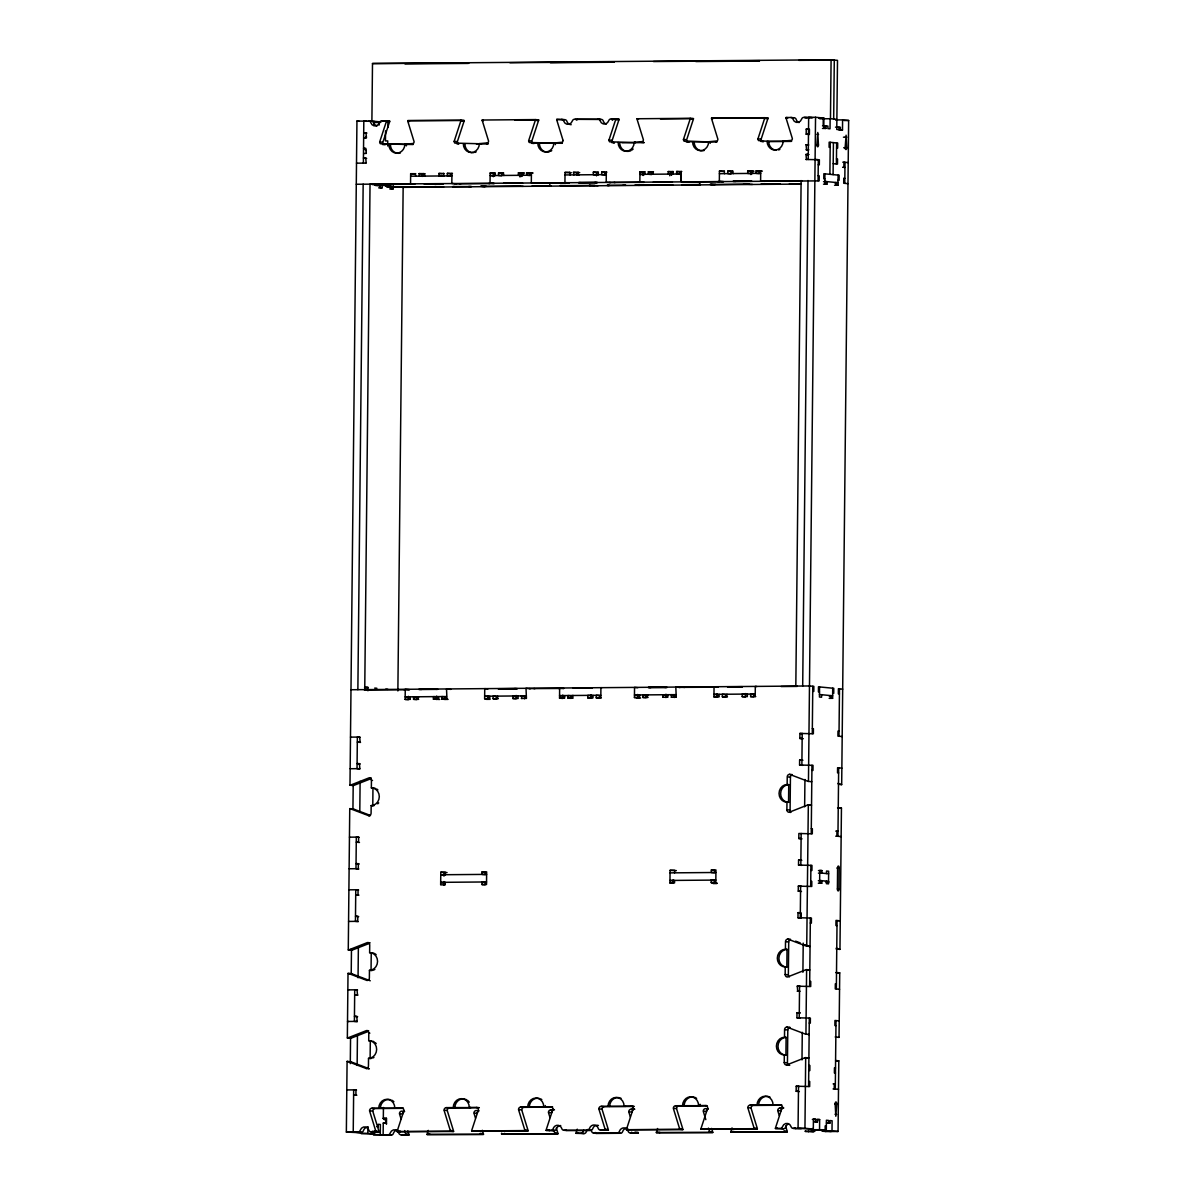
<?xml version="1.0" encoding="UTF-8"?>
<svg xmlns="http://www.w3.org/2000/svg" width="1195" height="1195" viewBox="0 0 1195 1195"><rect width="100%" height="100%" fill="white"/><g stroke="black" fill="none" stroke-linecap="round" stroke-linejoin="round"><path stroke-width="1.5" d="M356.528 1090.139L353.675 1089.87L353.227 1131.994L361.607 1132.8L346.356 1132.053L347.088 1061.414L350.957 1061.817L369.33 1068.793M368.179 1031.479L351.196 1038.141A2.524 2.285 -84.5 0 1 350.538 1038.261L347.342 1037.947L348.014 973.402L351.225 973.716A2.524 2.285 -84.5 0 1 351.868 973.82L370.256 980.781M369.106 943.482L352.122 950.144A2.524 2.285 -84.5 0 1 351.464 950.249L348.268 949.95L349.747 808.656L353.6 809.075L370.45 815.453M370.838 778.737L353.854 785.399A2.524 2.285 -84.5 0 1 353.197 785.503L349.986 785.205L356.947 121.053L371.331 121.218M350.284 1063.655L350.553 1037.887M351.21 974.194L351.479 948.666M352.943 808.731L353.197 785.025M357.873 689.679L363.161 184.194M363.385 163.132L363.818 121.009L367.029 121.307M357.215 1021.456L356.737 1016.347L354.437 1016.362L357.649 1016.676M357.499 994.912L357.021 989.804L347.85 989.878L348.641 989.953M359.859 768.699L359.381 763.59L357.096 763.62L360.292 763.919M360.143 742.17L359.665 737.061L350.493 737.136M366.208 163.162L365.73 158.054L363.429 158.069L366.641 158.382M366.312 153.468L365.834 148.359L363.534 148.389L365.132 148.538A1.897 0.807 89.5 0 0 366.208 150.406M366.477 137.888L365.984 132.779L363.698 132.794L366.895 133.108M357.141 1065.432L357.439 1035.99M358.052 977.779L358.38 946.784M359.785 812.316L360.113 781.321M371.899 120.665L372.496 63.529L831.093 59.75L837.501 60.362L836.769 129.448L838.905 129.657L838.935 127.133L835.499 127.163M367.94 690.785L367.97 687.409L365.834 687.2L365.819 689.739L364.744 689.635L370.032 184.135L377.874 184.896M373.856 124.892L373.886 121.248L368.732 121.293M374.618 1130.694L374.573 1134.055L367.836 1133.398L367.896 1126.661M347.342 1037.947A2.524 2.285 -84.5 0 0 347.999 1037.828L366.521 1030.568A2.524 2.285 -84.5 0 1 368.792 1033.077L368.717 1040.651A8.858 8.021 -84.5 0 1 376.649 1049.434A8.858 8.021 -84.5 0 1 368.523 1058.352L368.448 1065.925A2.524 2.285 -84.5 0 1 366.133 1068.479L347.745 1061.504A2.524 2.285 -84.5 0 0 347.088 1061.414M348.268 949.95A2.524 2.285 -84.5 0 0 348.925 949.831L367.448 942.556A2.524 2.285 -84.5 0 1 369.718 945.066L369.628 952.654A8.858 8.021 -84.5 0 1 377.56 961.437A8.858 8.021 -84.5 0 1 369.449 970.34L369.374 977.928A2.524 2.285 -84.5 0 1 367.044 980.483L348.671 973.507A2.524 2.285 -84.5 0 0 348.014 973.402M349.986 785.205A2.524 2.285 -84.5 0 0 350.643 785.085L369.165 777.811A2.524 2.285 -84.5 0 1 371.436 780.32L371.361 787.908A8.858 8.021 -84.5 0 1 379.293 796.692A8.858 8.021 -84.5 0 1 371.167 805.594L371.092 813.183A2.524 2.285 -84.5 0 1 368.777 815.722L350.389 808.761A2.524 2.285 -84.5 0 0 349.747 808.656M379.054 125.131L379.084 121.756L373.886 121.248M368.523 1058.352L370.121 1058.501L370.316 1040.815L368.717 1040.651M369.449 970.34L371.048 970.504L371.242 952.803L369.628 952.654M371.167 805.594L372.78 805.759L372.959 788.058L371.361 787.908M380.01 184.254L379.965 187.63L382.101 187.824L382.131 185.3L375.26 185.359L380.593 185.882M397.711 1130.052A5.064 4.586 -84.5 0 0 393.364 1133.457A2.524 2.285 -84.5 0 1 391.183 1135.16L373.408 1134.667L373.452 1131.292M385.552 130.808L385.447 140.92L387.733 140.905L387.688 145.954M387.882 127.432L387.927 122.368M386.343 1135.19L380.294 1134.608L380.398 1124.495L378.262 1124.286L378.232 1126.825L376.798 1126.676M382.131 185.3L391.034 186.166L391.004 188.69L393.14 188.9L393.185 185.524M386.09 1123.121L383.266 1123.091L383.132 1134.877L387.972 1134.847A2.524 2.285 -84.5 0 0 390.153 1133.144A5.064 4.586 -84.5 0 1 398.801 1133.069A2.524 2.285 -84.5 0 0 400.952 1134.742L403.611 1134.996M383.431 1107.496L383.326 1118.654L384.536 1119.805L384.909 1118.505L383.192 1118.52M385.552 1123.076L386.149 1118.072M386.463 1124.211L386.523 1118.714M397.875 690.964L403.148 187.331L386.568 186.42M408.391 696.341L408.346 699.717L405.15 699.404L405.254 689.291L409.526 689.709L364.37 689.963M415.77 173.708L410.647 173.693L410.557 183.806L414.829 184.209L372.153 184.448M410.273 699.419L410.288 696.894M415.233 173.648L415.74 176.233M413.56 699.329L413.575 696.804L416.786 697.118L416.756 699.643L413.56 699.329L418.668 699.344M424.18 173.633L419.057 173.619L419.564 176.203M422.238 176.457L422.268 173.932L419.057 173.619M418.145 699.299L418.16 696.775L418.967 696.849M423.642 173.589L423.627 176.113L425.226 176.262M439.685 699.463L433.427 699.165L433.456 696.64L437.758 696.894L436.653 696.954M444.047 173.469L438.938 173.454L438.909 175.979L443.106 176.262M436.638 699.478L436.668 696.117M438.55 699.18L438.58 696.655M443.524 173.424L444.032 175.994M445.033 699.419L441.836 699.105L441.866 696.58L445.063 696.879L445.033 699.419L448.095 699.389M447.333 173.394L447.318 175.919L450.515 176.218L450.545 173.693L447.333 173.394L452.457 173.394M445.347 874.725L445.377 872.186L440.791 872.23L440.656 884.868L445.242 884.823L445.272 882.298M443.853 885.181L443.898 881.566M443.957 876.144L443.987 872.544L440.791 872.23M446.96 699.12L446.527 688.962L450.799 689.366M451.919 173.35L451.829 183.462L456.102 183.881M481.929 884.524L481.958 882L485.155 882.313L485.125 884.838L481.929 884.524L486.514 884.494L486.649 871.857L482.063 871.887L482.033 874.411L485.245 874.725L485.26 872.201L482.063 871.887M487.874 695.684L487.844 699.06L484.632 698.746L484.737 688.634L487.948 688.947M490.04 183.149L490.144 173.036L495.268 173.051M493.311 176.711L493.341 173.35L490.144 173.036M489.756 698.761L489.786 696.237M494.73 172.991L495.238 175.575M493.042 698.687L493.072 696.147L496.269 696.461L496.254 698.985L493.042 698.687L498.166 698.702M498.554 172.961L498.524 175.501L501.721 175.799L501.751 173.275L498.554 172.961L503.678 172.976M497.628 698.642L497.658 696.117M503.14 172.931L503.917 175.531M516.15 695.46L516.12 698.821L512.924 698.522L512.939 695.983L517.241 696.237L512.745 696.327M523.544 172.812L518.421 172.797L518.391 175.336L522.708 175.575L521.603 175.635M519.989 176.994L520.004 175.486M521.588 176.487L521.632 173.111L518.421 172.797M518.033 698.537L518.062 695.998M523.007 172.767L523.515 175.336M521.856 698.492L521.349 695.923L524.56 696.237L524.53 698.761M526.831 172.737L526.801 175.262L530.012 175.575L530.027 173.036L526.831 172.737L531.954 172.752M526.442 698.463L526.009 688.305L530.296 688.708M531.416 172.692L531.312 182.805L535.584 183.223M550.925 185.897L549.834 185.957L549.834 184.433M562.785 695.072L562.74 698.448L559.544 698.134L559.633 688.021L563.906 688.439L529.221 688.604M570.164 172.438L565.041 172.424L564.936 182.521L569.208 182.94L534.509 183.119M564.667 698.149L564.682 695.624M569.627 172.379L570.135 174.963M567.954 698.059L567.969 695.535L571.18 695.848L571.15 698.373L567.954 698.059L573.062 698.074M578.574 172.364L573.451 172.349L573.958 174.933M576.632 175.187L576.662 172.663L573.451 172.349M572.539 698.029L572.554 695.505L573.361 695.58M578.036 172.304L578.007 174.843L579.037 175.008M591.062 694.833L591.032 698.209L587.82 697.895L587.85 695.37L592.137 695.624M598.441 172.2L593.332 172.185L593.303 174.709L597.59 174.963M596.499 175.859L596.529 172.498L593.332 172.185M592.944 697.91L592.974 695.385M597.918 172.14L598.426 174.724M596.23 697.835L596.26 695.296L599.457 695.61L599.427 698.134L596.23 697.835L601.354 697.85M601.727 172.11L601.712 174.649L604.909 174.948L604.939 172.424L601.727 172.11L606.851 172.125M600.816 697.79L600.906 687.678L601.727 687.767M606.313 172.08L606.209 182.193L610.481 182.596M637.682 694.459L637.652 697.82L634.44 697.521L634.545 687.409L637.757 687.722M645.076 171.811L639.952 171.796L639.848 181.909L644.12 182.327L609.42 182.491M643.119 175.486L643.149 172.11L639.952 171.796M639.564 697.536L639.594 694.997M644.538 171.766L645.046 174.336M642.85 697.447L642.88 694.922L646.077 695.221L646.062 697.76L642.85 697.447L647.974 697.462M648.362 171.736L648.332 174.261L651.529 174.575L651.559 172.035L648.362 171.736L653.471 171.751M647.436 697.402L647.466 694.878L648.317 695.146M652.918 174.216L652.948 171.692M663.255 697.327L662.747 694.758L667.049 694.997L665.959 695.072M673.353 171.587L668.229 171.572L668.199 174.097L672.501 174.35L671.411 174.41M669.783 175.77L669.812 174.246M665.929 697.596L665.959 694.22M671.396 175.247L671.441 171.871L668.229 171.572M667.841 697.297L667.871 694.773M672.815 171.527L673.323 174.112M671.665 697.268L671.157 694.683L674.368 694.997L674.338 697.521M676.639 171.497L676.609 174.022L679.821 174.336L679.835 171.811L676.639 171.497L681.762 171.512M673.188 879.669L673.158 883.284L669.947 882.971L670.081 870.333L674.667 870.304L674.637 872.828M676.25 697.223L675.817 687.065L680.089 687.483M685.392 181.984L681.12 181.565L681.225 171.468M681.12 181.565L681.21 173.992L639.937 174.336L644.21 174.739M674.563 880.416L674.533 882.941L669.947 882.971M682.748 184.687C687.454 185.001 679.328 184.792 682.748 184.687L698.044 184.568C700.808 184.135 700.718 185.793 699.643 183.208M711.219 882.642L711.249 880.103L714.461 880.416L714.431 882.941L711.219 882.642L715.805 882.597L715.939 869.96L711.354 870.005L711.324 872.529L714.535 872.843L714.565 870.304L711.354 870.005M717.179 693.802L717.134 697.163L713.938 696.864L714.042 686.752L718.314 687.17L679.029 687.379M719.345 181.252L719.435 171.139L724.558 171.154M719.061 696.879L719.076 694.34M724.021 171.109L724.529 173.693M722.348 696.79L722.363 694.265L725.574 694.579L725.544 697.103L722.348 696.79L727.456 696.804M727.845 171.079L727.815 173.604L731.026 173.917L731.056 171.393L727.845 171.079L732.968 171.094M726.933 696.76L726.948 694.22M732.43 171.034L733.207 173.648M745.456 693.563L745.411 696.939L742.214 696.625L742.244 694.101L746.531 694.355L745.441 694.414M752.835 170.93L747.726 170.915L747.697 173.439L751.999 173.693L750.908 173.753M750.893 174.589L750.923 171.229L747.726 170.915M747.338 696.64L747.353 694.116M752.312 170.87L752.82 173.454M750.624 696.565L750.654 694.026L753.851 694.34L753.821 696.864L750.624 696.565L755.748 696.565M756.121 170.84L756.106 173.365L759.303 173.678L759.333 171.154L756.121 170.84L761.245 170.855M755.21 696.521L755.315 686.408L756.913 686.572M760.707 170.81L760.617 180.923L764.89 181.326M808.238 1058.053A2.524 2.285 -84.5 0 1 808.895 1057.933L805.684 1057.635A2.524 2.285 -84.5 0 0 805.027 1057.739L786.504 1065.014A2.524 2.285 -84.5 0 1 784.234 1062.504L784.323 1054.916A8.858 8.021 -84.5 0 1 776.391 1046.148A8.858 8.021 -84.5 0 1 784.503 1037.23L784.577 1029.642A2.524 2.285 -84.5 0 1 786.907 1027.102L789.566 1027.356M809.149 970.056A2.524 2.285 -84.5 0 1 809.807 969.937L806.61 969.623A2.524 2.285 -84.5 0 0 805.953 969.743L787.43 977.017A2.524 2.285 -84.5 0 1 785.16 974.508L785.234 966.919A8.858 8.021 -84.5 0 1 777.303 958.136A8.858 8.021 -84.5 0 1 785.429 949.233L785.503 941.645A2.524 2.285 -84.5 0 1 787.819 939.106L790.493 939.36A2.524 2.285 -84.5 0 0 788.715 941.959L788.356 974.806A2.524 2.285 -84.5 0 0 789.372 976.912M810.882 805.31A2.524 2.285 -84.5 0 1 811.539 805.191L808.328 804.877A2.524 2.285 -84.5 0 0 807.671 804.997L789.148 812.271A2.524 2.285 -84.5 0 1 786.878 809.762L786.967 802.174A8.858 8.021 -84.5 0 1 779.035 793.39A8.858 8.021 -84.5 0 1 787.147 784.488L787.236 776.899A2.524 2.285 -84.5 0 1 789.551 774.345L792.225 774.614M784.323 1054.916L785.922 1055.08L786.101 1037.38L784.503 1037.23M785.234 966.919L786.848 967.069L787.027 949.383L785.429 949.233M786.967 802.174L788.566 802.323L788.745 784.637L787.147 784.488M790.104 1027.416A2.524 2.285 -84.5 0 0 787.789 1029.956L787.445 1062.818A2.524 2.285 -84.5 0 0 789.297 1065.283M791.912 774.853A2.524 2.285 -84.5 0 0 790.433 777.213L790.089 810.061A2.524 2.285 -84.5 0 0 790.746 811.853M801.113 180.579L795.825 686.079L796.886 686.184M799.365 1091.588L796.169 1091.274L796.214 1086.225L809.657 1086.554L809.717 1081.505L808.642 1081.4M800.142 1018.08L796.931 1017.767L796.99 1012.718L799.814 1012.748M797.752 991.282L797.259 986.174L810.703 986.517L810.763 981.453L809.687 981.349M798.036 912.666L801.233 912.98L801.188 918.029L797.976 917.73L798.036 912.666L800.321 912.651M801.472 891.5L798.26 891.186L798.32 886.137L811.764 886.466L811.808 881.417L810.748 881.312M801.74 865.374L798.529 865.075L798.589 860.012L800.874 859.997M802.009 838.845L798.813 838.531L798.857 833.483L812.301 833.811L812.361 828.762L811.3 828.658M802.786 765.338L799.574 765.024L799.634 759.975L802.457 760.005M803.07 738.794L799.858 738.48L799.918 733.431L813.362 733.76L813.407 728.711L812.346 728.606M806.461 159.532L805.983 154.424L808.806 154.454M806.565 149.838L806.072 144.744L808.373 144.714M808.851 134.467L806.192 134.213L806.237 129.15L809.075 129.179M798.514 1086.21L798.066 1128.334L813.317 1129.081L813.422 1118.968L815.558 1119.177L815.528 1121.702L817.485 1121.896L817.514 1119.371L819.65 1119.566L819.546 1129.678L826.298 1130.336L826.402 1120.223L828.538 1120.432L828.508 1122.956L829.942 1123.091L829.972 1120.566L832.108 1120.776L832.004 1130.888L838.053 1131.471L838.8 1060.831L835.589 1060.518M799.231 1017.752L799.56 986.159M800.277 917.7L800.605 886.107M800.829 865.046L801.158 833.453M801.875 765.009L802.203 733.416M802.696 686.02L807.999 180.52M808.208 159.458L808.656 117.334L812.839 117.737M809.388 134.512L809.448 129.463L806.237 129.15M801.994 1059.935L802.278 1032.316M802.906 972.297L803.219 943.124M804.638 806.834L804.937 779.484M813.317 1129.081L804.952 1128.274L805.684 1057.635M806.61 969.623L805.938 1034.168A2.524 2.285 -84.5 0 1 805.281 1034.063L786.907 1027.102M804.818 944.633L809.403 946.38A2.524 2.285 -84.5 0 0 810.061 946.47L806.73 946.111L808.328 804.877M811.136 781.635A2.524 2.285 -84.5 0 0 811.778 781.724L808.462 781.366L815.543 117.274L803.817 117.379A2.539 2.3 -84.5 0 0 801.964 118.41L801.636 119.082A5.064 4.586 -84.5 0 1 792.987 119.156A2.524 2.285 -84.5 0 0 790.851 117.483L786.011 117.528A2.539 2.3 -84.5 0 0 786.101 118.245L792.345 138.53A2.539 2.3 -84.5 0 1 791.658 140.323L783.143 141.13A8.843 8.007 -84.5 0 1 775.032 150.047A8.843 8.007 -84.5 0 1 767.115 141.264L758.601 140.592A2.539 2.3 -84.5 0 1 757.959 138.814L764.621 118.424A2.524 2.285 -84.5 0 0 764.725 117.707L767.937 118.006A2.524 2.285 -84.5 0 1 767.832 118.738L761.155 139.128A2.539 2.3 -84.5 0 0 761.812 140.905L763.007 141.593M816.857 144.819L817.783 132.466L818.455 144.968A1.897 0.807 89.5 0 1 817.634 146.791A1.897 0.807 89.5 0 1 816.857 144.819L817.918 144.924M808.597 1086.464L809.314 1018.006M809.642 986.413L810.359 917.954M810.688 886.361L810.912 865.299M811.241 833.707L811.958 765.263M812.286 733.67L812.779 686.274M818.082 180.774L818.306 159.712L805.923 159.488M823.206 125.49L823.25 118.753M815.543 117.274L823.908 118.096L823.803 128.194L825.939 128.403L825.954 125.878L822.518 125.908M819.546 686.931L819.441 697.029L821.577 697.238L821.592 694.713M824.923 173.843L824.804 183.955L826.94 184.164L826.97 181.64L823.534 181.67M818.321 883.239L821.757 883.224L821.787 880.685L818.351 880.715M821.757 883.224L819.621 883.015L819.755 870.378L821.891 870.587L821.861 873.112L818.426 873.142M829.898 174.336L830.226 142.31M831.093 59.75L830.465 118.723L819.77 118.813M833.094 174.634L833.423 142.623M833.677 119.037L834.289 60.064L798.872 60.347M826.417 881.133L826.387 883.673L828.523 883.867L828.658 871.23L826.522 871.035L826.492 873.56M831.182 1131.531L825.133 1130.948L825.177 1125.884M830.495 695.58L830.465 698.104L832.601 698.313L832.721 688.201M835.873 182.491L835.843 185.031L837.979 185.225L838.098 175.127M836.41 163.999L836.634 142.937M839.054 130.031L842.49 130.001L842.595 119.888L835.708 119.948L837.217 120.097M838.502 1089.347L834.23 1088.929L834.274 1083.88L833.139 1083.895M841.146 836.605L836.873 836.186L836.933 831.137L835.783 831.137M843.222 167.36L844.955 167.345L843.879 167.24L843.939 162.191L842.789 162.206M835.141 1103.777L835.813 1116.279L836.739 1103.941A1.897 0.807 89.5 0 0 835.962 1101.969A1.897 0.807 89.5 0 0 835.141 1103.777L836.739 1103.941L835.021 1103.956M835.29 1089.033L836.007 1020.59M836.336 988.997L837.053 920.538M837.396 888.946L837.605 867.884A1.897 0.807 89.5 0 1 838.427 866.061A1.897 0.807 89.5 0 1 839.219 868.033L838.995 889.095A1.897 0.807 89.5 0 1 838.173 890.917A1.897 0.807 89.5 0 1 837.396 888.946L838.995 889.095M837.949 836.291L838.666 767.832M838.995 736.239L839.487 688.858M844.775 183.358L844.999 162.296M845.149 147.553L846.09 135.199L846.762 147.702A1.897 0.807 89.5 0 1 845.941 149.524A1.897 0.807 89.5 0 1 845.149 147.553L846.224 147.657M835.185 1036.961A2.524 2.285 -84.5 0 0 835.843 1037.051L839.039 1037.365L839.726 972.835L836.515 972.521A2.524 2.285 -84.5 0 0 835.858 972.625L838.531 972.894M836.112 948.949A2.524 2.285 -84.5 0 0 836.754 949.054L839.966 949.368L841.444 808.089L838.248 807.775A2.524 2.285 -84.5 0 0 837.59 807.88L840.249 808.149M838.367 784.264L841.683 784.622L848.644 120.486L842.595 119.888M365.252 137.694L366.357 136.32M406.36 145.865A8.858 8.021 -84.5 0 0 406.494 144.401L380.339 143.714A2.539 2.3 -84.5 0 1 379.696 141.936L386.358 121.546A2.524 2.285 -84.5 0 0 386.463 120.814L389.675 121.128A2.524 2.285 -84.5 0 1 389.57 121.845L382.893 142.25A2.539 2.3 -84.5 0 0 383.55 144.027L413.111 144.52M463.331 143.773A8.843 8.007 -84.5 0 0 471.263 152.542A8.843 8.007 -84.5 0 0 479.374 143.639L480.973 143.788L454.832 143.101A2.539 2.3 -84.5 0 1 454.175 141.324L460.837 120.919A2.524 2.285 -84.5 0 0 460.941 120.202L464.153 120.516A2.524 2.285 -84.5 0 1 464.048 121.233L457.371 141.622A2.539 2.3 -84.5 0 0 458.029 143.415L458.805 143.968M555.331 144.64A8.858 8.021 -84.5 0 0 555.451 143.176L529.31 142.489A2.539 2.3 -84.5 0 1 528.653 140.711L535.33 120.307A2.524 2.285 -84.5 0 0 535.435 119.59L538.631 119.903A2.524 2.285 -84.5 0 1 538.527 120.62L531.865 141.01A2.539 2.3 -84.5 0 0 532.507 142.802L562.068 143.295M618.144 142.489A8.843 8.007 -84.5 0 0 626.075 151.272A8.843 8.007 -84.5 0 0 634.186 142.369L635.785 142.519L609.644 141.832A2.539 2.3 -84.5 0 1 608.987 140.039L615.664 119.649A2.524 2.285 -84.5 0 0 615.754 118.932L618.965 119.231A2.524 2.285 -84.5 0 1 618.861 119.963L612.184 140.353A2.539 2.3 -84.5 0 0 612.841 142.13L614.036 142.817M710.144 143.355A8.858 8.021 -84.5 0 0 710.263 141.906L684.123 141.219A2.539 2.3 -84.5 0 1 683.465 139.427L690.142 119.037A2.524 2.285 -84.5 0 0 690.247 118.32L693.444 118.619A2.524 2.285 -84.5 0 1 693.339 119.351L686.677 139.74A2.539 2.3 -84.5 0 0 687.334 141.518L716.88 142.011M403.014 1108.333L375.066 1108.557A2.524 2.285 -84.5 0 0 372.75 1111.111L378.994 1131.396A2.524 2.285 -84.5 0 1 379.084 1132.113L375.872 1131.814A2.524 2.285 -84.5 0 0 375.783 1131.082L369.539 1110.797A2.524 2.285 -84.5 0 1 371.869 1108.258L378.74 1108.198A8.858 8.021 -84.5 0 1 386.866 1099.28A8.858 8.021 -84.5 0 1 394.798 1108.064L401.669 1108.004A2.524 2.285 -84.5 0 1 403.94 1110.514L397.263 1130.903A2.524 2.285 -84.5 0 0 397.158 1131.635L453.562 1131.501A2.524 2.285 -84.5 0 0 453.473 1130.784L447.229 1110.499A2.524 2.285 -84.5 0 1 449.544 1107.944L479.359 1107.705M428.288 1130.395L427.168 1133.801A2.524 2.285 -84.5 0 0 427.063 1134.518L483.467 1134.399A2.524 2.285 -84.5 0 0 483.377 1133.667L482.347 1130.291M453.562 1131.501L450.366 1131.187A2.524 2.285 -84.5 0 0 450.276 1130.47L444.032 1110.185A2.524 2.285 -84.5 0 1 446.347 1107.645L453.219 1107.586A8.858 8.021 -84.5 0 1 461.345 1098.668A8.858 8.021 -84.5 0 1 469.276 1107.451L476.148 1107.392A2.524 2.285 -84.5 0 1 478.418 1109.901L471.756 1130.291A2.524 2.285 -84.5 0 0 471.652 1131.023L528.041 1130.888A2.524 2.285 -84.5 0 0 527.966 1130.171L521.707 1109.886A2.524 2.285 -84.5 0 1 524.037 1107.332L551.985 1107.108M528.041 1130.888L524.844 1130.575A2.524 2.285 -84.5 0 0 524.754 1129.858L518.51 1109.572A2.524 2.285 -84.5 0 1 520.826 1107.018L527.712 1106.973A8.858 8.021 -84.5 0 1 535.823 1098.056A8.858 8.021 -84.5 0 1 543.755 1106.839L550.641 1106.779A2.524 2.285 -84.5 0 1 552.897 1109.289L546.235 1129.678A2.524 2.285 -84.5 0 0 546.13 1130.41L554.166 1130.679A2.524 2.285 -84.5 0 0 556.019 1129.648L557.004 1127.632A5.064 4.586 -84.5 0 1 560.709 1125.57M577.245 1129.17L576.139 1132.576A2.524 2.285 -84.5 0 0 576.035 1133.293L584.071 1133.562A2.524 2.285 -84.5 0 0 585.923 1132.531L586.909 1130.515A5.064 4.586 -84.5 0 1 587.955 1129.409M631.363 1106.152L634.172 1106.421L604.356 1106.675A2.524 2.285 -84.5 0 0 602.041 1109.214L608.285 1129.499A2.524 2.285 -84.5 0 1 608.374 1130.231L605.178 1129.917A2.524 2.285 -84.5 0 0 605.088 1129.2L598.844 1108.915A2.524 2.285 -84.5 0 1 601.16 1106.361L608.031 1106.301A8.858 8.021 -84.5 0 1 616.157 1097.398A8.858 8.021 -84.5 0 1 624.089 1106.182L630.975 1106.122A2.524 2.285 -84.5 0 1 633.231 1108.631L626.568 1129.021A2.524 2.285 -84.5 0 0 626.464 1129.738L682.868 1129.619A2.524 2.285 -84.5 0 0 682.778 1128.887L676.534 1108.601A2.524 2.285 -84.5 0 1 678.85 1106.062L706.798 1105.823M657.579 1128.513L656.473 1131.904A2.524 2.285 -84.5 0 0 656.369 1132.636L712.773 1132.501A2.524 2.285 -84.5 0 0 712.683 1131.784L711.637 1128.394M682.868 1129.619L679.656 1129.305A2.524 2.285 -84.5 0 0 679.567 1128.588L673.323 1108.303A2.524 2.285 -84.5 0 1 675.638 1105.748L682.524 1105.689A8.858 8.021 -84.5 0 1 690.635 1096.786A8.858 8.021 -84.5 0 1 698.567 1105.554L705.453 1105.509A2.524 2.285 -84.5 0 1 707.724 1108.019L701.047 1128.409A2.524 2.285 -84.5 0 0 700.942 1129.126L757.346 1129.006A2.524 2.285 -84.5 0 0 757.257 1128.274L751.013 1107.989A2.524 2.285 -84.5 0 1 753.328 1105.45L781.276 1105.211M732.057 1127.901L730.952 1131.292A2.524 2.285 -84.5 0 0 730.847 1132.024L787.251 1131.889A2.524 2.285 -84.5 0 0 787.161 1131.172L785.593 1126.093M757.346 1129.006L754.135 1128.692A2.524 2.285 -84.5 0 0 754.045 1127.975L747.801 1107.675A2.524 2.285 -84.5 0 1 750.131 1105.136L757.003 1105.076A8.858 8.021 -84.5 0 1 765.129 1096.173A8.858 8.021 -84.5 0 1 773.06 1104.942L779.932 1104.897A2.524 2.285 -84.5 0 1 782.202 1107.407L775.525 1127.796A2.524 2.285 -84.5 0 0 775.421 1128.513L783.472 1128.782A2.524 2.285 -84.5 0 0 785.653 1127.079A5.064 4.586 -84.5 0 1 788.64 1123.912M583.713 1130.216L582.727 1132.218A2.524 2.285 -84.5 0 1 580.875 1133.248L576.035 1133.293M443.016 183.851L424.076 183.896L426.749 184M597.485 174.993L596.499 175.023M761.155 184.105L780.216 184M780.201 184.015L777.512 183.91M498.24 688.753L517.315 688.649M517.211 688.678L498.42 688.783M592.018 695.654L591.047 695.684M727.546 686.856L742.289 686.692M388.853 144.386A8.843 8.007 -84.5 0 0 396.77 153.154A8.843 8.007 -84.5 0 0 404.881 144.251L413.395 143.445A2.539 2.3 -84.5 0 0 414.082 141.652L407.839 121.367A2.539 2.3 -84.5 0 1 407.749 120.635L460.941 120.202M479.374 143.639L487.874 142.832A2.539 2.3 -84.5 0 0 488.561 141.04L482.317 120.755A2.539 2.3 -84.5 0 1 482.227 120.023L535.435 119.59M537.795 143.146A8.858 8.021 -84.5 0 0 545.727 151.944A8.858 8.021 -84.5 0 0 553.853 143.027L562.367 142.22A2.539 2.3 -84.5 0 0 563.054 140.427M634.186 142.369L642.686 141.548A2.539 2.3 -84.5 0 0 643.388 139.755L637.129 119.47A2.539 2.3 -84.5 0 1 637.04 118.753L690.247 118.32M692.622 141.876A8.843 8.007 -84.5 0 0 700.554 150.66A8.843 8.007 -84.5 0 0 708.665 141.757L717.179 140.935A2.539 2.3 -84.5 0 0 717.866 139.143L711.622 118.858A2.539 2.3 -84.5 0 1 711.533 118.141L764.725 117.707M504.634 183.194L503.603 183.268L522.618 183.164L504.634 183.194L506.232 183.343M579.53 182.581L578.455 182.626L597.515 182.536L579.53 182.581L581.143 182.73M654.442 181.954L653.366 181.999L672.427 181.924L654.442 181.954L656.04 182.118M733.939 181.296L732.908 181.386L751.924 181.267L733.924 181.296L735.537 181.461M453.458 186.584C450.007 186.674 458.223 186.898 453.443 186.584L471.442 186.554L468.739 186.45M532.94 185.927C529.49 186.017 537.72 186.241 532.94 185.927L550.865 185.882M607.852 185.315C604.551 185.419 612.602 185.613 607.837 185.315L625.836 185.285L623.133 185.18M419.848 689.336L418.818 689.425L437.833 689.306L419.848 689.336L421.447 689.5M574.227 688.066L573.197 688.141L592.197 688.051L574.227 688.066L575.841 688.23M649.139 687.454L648.108 687.528L667.124 687.424L649.139 687.454L650.752 687.603M468.918 63.066L372.496 63.529M509.921 62.737L614.32 61.871M653.471 61.543L759.721 60.676M405 63.932L468.38 63.41M550.417 62.737L613.797 62.215M695.819 61.543L759.198 61.02M386.463 120.814L381.623 120.859A2.524 2.285 -84.5 0 0 379.442 122.562A5.064 4.586 -84.5 0 1 370.794 122.637A2.524 2.285 -84.5 0 0 368.657 120.964M563.054 140.427L556.81 120.142A2.539 2.3 -84.5 0 1 556.721 119.41L564.219 119.634M600.622 119.336L574.526 119.261A2.539 2.3 -84.5 0 0 572.674 120.307L572.345 120.964A5.064 4.586 -84.5 0 1 563.696 121.039A2.524 2.285 -84.5 0 0 561.545 119.38M615.754 118.932L610.929 118.962A2.539 2.3 -84.5 0 0 609.077 119.993L608.748 120.665A5.064 4.586 -84.5 0 1 600.099 120.74A2.524 2.285 -84.5 0 0 597.948 119.082M382.161 120.904L389.675 121.128M464.153 120.516L407.749 120.635M514.791 120.097L538.631 119.903M575.064 119.321L601.16 119.38A2.524 2.285 -84.5 0 1 603.311 121.053A5.064 4.586 -84.5 0 0 606.238 124.175M611.452 119.022L618.965 119.231M660.432 118.902L693.444 118.619M767.937 118.006L711.533 118.141M804.967 117.707L811.868 117.648M373.915 121.8L379.084 121.756M818.739 118.126L823.908 118.096M373.258 122.458L380.802 122.428M844.058 120.516L848.644 120.486M822.489 128.433L825.939 128.403M365.939 137.828L363.638 137.858L365.252 138.008M806.192 134.213L809.284 134.258M843.431 137.201L846.867 137.171L845.268 137.022M767.1 141.264L784.756 141.294L783.143 141.13M476.417 143.998L487.59 143.908M621.908 142.802L644.269 142.623M767.145 141.607L791.374 141.398M843.7 147.732L846.762 147.702L845.687 147.597M365.775 153.423L364.012 153.498M806.028 149.793L808.851 149.823M356.498 163.177L365.67 163.103M842.729 167.255L843.879 167.24M422.268 173.932L425.315 173.902M521.632 173.111L524.68 173.081M530.027 173.036L533.089 173.021M571.315 172.707L565.041 172.424M576.662 172.663L579.709 172.633M750.923 171.229L753.985 171.199M759.333 171.154L762.395 171.124M410.632 176.218L451.904 175.874M531.402 175.217L490.129 175.56L494.401 175.979M565.026 174.948L606.298 174.604M719.42 173.678L760.692 173.335M356.274 184.254L819.143 180.878L819.202 175.829L818.127 175.725M425.136 183.851L443.136 183.821M455.026 183.776L494.312 183.552L490.04 183.149M684.317 181.879L723.617 181.67L719.33 181.252M763.814 181.222L801.8 180.908M375.17 185.135L382.31 185.076L380.174 184.867M385.88 186.211L391.034 186.166M834.454 182.73L838.024 182.701L824.849 181.431M386.836 187.017L398.861 186.913M398.846 187.032L440.447 186.689M481.719 186.345L519.944 186.032M561.217 185.688L594.841 185.419M636.113 185.076L669.753 184.807M711.025 184.463L749.235 184.149M790.507 183.806L801.367 183.716M402.058 187.346L801.113 184.06M378.666 187.854L382.101 187.824M823.504 184.194L826.94 184.164M389.704 188.929L393.14 188.9M834.543 185.255L837.979 185.225M364.535 687.439L367.97 687.409M350.986 689.739L809.583 685.96L813.855 686.378L813.795 691.427L812.734 691.322M727.71 686.886L742.244 686.856M781.067 686.528L797.229 686.408M446.452 696.536L405.18 696.879L409.452 697.297M525.934 695.878L484.662 696.222L488.934 696.64M600.831 695.266L559.559 695.61L563.831 696.013M675.743 694.654L634.47 694.982L638.742 695.4M755.24 693.996L713.968 694.34L718.24 694.743M671.814 695.012L674.368 694.997M405.15 699.404L409.736 699.374M433.427 699.165L438.012 699.135M441.836 699.105L446.422 699.06M484.632 698.746L489.218 698.716M512.924 698.522L517.51 698.477M521.319 698.448L525.905 698.403M559.544 698.134L564.13 698.089M587.82 697.895L592.406 697.865M634.44 697.521L639.026 697.477M662.717 697.283L667.303 697.238M671.127 697.208L675.713 697.178M713.938 696.864L718.524 696.819M742.214 696.625L746.8 696.595M829.076 695.819L832.646 695.789L819.471 694.504M486.38 699.344L490.01 699.314M637.084 698.104L640.58 698.074M829.166 698.343L832.601 698.313M359.605 742.11L357.32 742.125L360.517 742.439M799.858 738.48L802.682 738.51M350.165 768.729L359.337 768.654M799.574 765.024L813.018 765.353L812.973 770.416L811.898 770.312M349.448 837.172L358.62 837.097L358.56 842.161L356.274 842.176L359.471 842.49M835.723 836.201L836.873 836.186M798.813 838.531L801.098 838.517M349.104 868.765L358.291 868.69L358.336 863.641L356.05 863.656L359.247 863.97M798.529 865.075L811.973 865.404L811.928 870.468L810.852 870.363M836.918 868.063L839.219 868.033L837.605 867.884M443.987 872.544L447.049 872.514M676.34 870.617L670.081 870.333M818.455 870.602L821.891 870.587M486.619 874.381L440.761 874.755L445.033 875.173M670.051 872.873L715.91 872.484M486.544 881.955L440.686 882.343L444.958 882.746L441.896 882.776M715.835 880.073L669.977 880.446L674.249 880.864M710.786 880.446L714.461 880.416M713.639 883.224L717.314 883.195M713.176 883.568L716.851 883.538M348.895 889.827L358.067 889.752L358.007 894.816L355.722 894.831L358.918 895.145M798.26 891.186L800.56 891.171M348.567 921.435L357.738 921.345L357.783 916.296L355.498 916.311L358.694 916.625M797.976 917.73L811.42 918.059L811.375 923.123L810.3 923.018M838.89 920.852L840.264 920.852L835.992 920.434L835.932 925.498L837.008 925.587M356.961 994.852L354.676 994.882L357.873 995.181M797.214 991.238L800.038 991.267M356.678 1021.396L347.506 1021.471L348.313 1021.546M796.931 1017.767L810.374 1018.11L810.329 1023.159L809.254 1023.054M346.789 1089.93L355.961 1089.855L355.916 1094.904L353.615 1094.919L356.827 1095.232M833.079 1088.944L834.23 1088.929M796.169 1091.274L798.454 1091.259M378.74 1108.198L396.396 1108.213L394.798 1108.064M453.219 1107.586L470.875 1107.601L469.276 1107.451M527.712 1106.973L545.368 1106.988A8.858 8.021 -84.5 0 0 545.264 1105.539M608.031 1106.301L625.687 1106.331L624.089 1106.182M682.524 1105.689L700.18 1105.719A8.858 8.021 -84.5 0 0 700.076 1104.255M757.003 1105.076L774.659 1105.106L773.06 1104.942M549.984 1117.534L548.415 1112.455A2.524 2.285 -84.5 0 1 550.731 1109.916L554.465 1109.886M630.303 1116.877L628.749 1111.798A2.524 2.285 -84.5 0 1 631.065 1109.259L634.784 1109.229M779.274 1115.637L777.706 1110.573A2.524 2.285 -84.5 0 1 780.036 1108.019L783.756 1107.989M383.192 1118.206L386.523 1118.341M812.361 1119.401L815.797 1119.386M816.215 1119.595L819.65 1119.566M814.049 1121.926L817.485 1121.896M826.507 1123.121L829.942 1123.091M346.356 1132.053L358.067 1131.949A2.524 2.285 -84.5 0 0 360.248 1130.246A5.064 4.586 -84.5 0 1 368.897 1130.186A2.524 2.285 -84.5 0 0 371.048 1131.844L373.438 1132.083M371.048 1131.844L375.872 1131.814M397.158 1131.635L450.366 1131.187M471.652 1131.023L524.844 1130.575M546.13 1130.41L550.97 1130.365A2.524 2.285 -84.5 0 0 552.822 1129.335L553.808 1127.318A5.064 4.586 -84.5 0 1 561.157 1127.258L562.113 1129.26A2.524 2.285 -84.5 0 0 563.935 1130.261L566.34 1130.485M563.935 1130.261L590.569 1130.38A2.524 2.285 -84.5 0 0 592.421 1129.335L593.407 1127.333A5.064 4.586 -84.5 0 1 598.456 1125.481M587.372 1130.067A2.524 2.285 -84.5 0 0 589.21 1129.036L590.211 1127.019A5.064 4.586 -84.5 0 1 597.56 1126.96L598.516 1128.961A2.524 2.285 -84.5 0 0 600.338 1129.962L605.178 1129.917M626.464 1129.738L679.656 1129.305M700.942 1129.126L754.135 1128.692M775.421 1128.513L780.26 1128.468A2.524 2.285 -84.5 0 0 782.441 1126.765A5.064 4.586 -84.5 0 1 791.09 1126.706A2.524 2.285 -84.5 0 0 793.226 1128.364L795.631 1128.603M793.226 1128.364L804.952 1128.274M356.439 1132.307L361.278 1132.263A2.524 2.285 -84.5 0 0 363.459 1130.56A5.064 4.586 -84.5 0 1 367.806 1127.154M379.084 1132.113L374.244 1132.158A2.524 2.285 -84.5 0 1 372.422 1131.157M590.569 1130.38L567.147 1130.575A2.524 2.285 -84.5 0 1 565.818 1130.111M608.374 1130.231L603.535 1130.261A2.524 2.285 -84.5 0 1 602.22 1129.813M801.277 1128.633L796.438 1128.678A2.524 2.285 -84.5 0 1 794.615 1127.677M367.836 1133.398L360.95 1133.457L374.573 1134.055M819.546 1129.678L812.66 1129.738L826.298 1130.336M373.408 1134.667L380.294 1134.608M825.133 1130.948L832.004 1130.888M400.952 1134.742L408.989 1135.011A2.524 2.285 -84.5 0 0 408.899 1134.279L407.853 1130.903M427.063 1134.518L483.467 1134.399M501.661 1133.189A2.524 2.285 -84.5 0 0 501.556 1133.906L557.945 1133.786A2.524 2.285 -84.5 0 0 557.871 1133.054L556.302 1127.99M591.062 1130.156L592.018 1132.143A2.524 2.285 -84.5 0 0 593.84 1133.144L617.277 1132.95A2.524 2.285 -84.5 0 0 619.115 1131.919L620.115 1129.917A5.064 4.586 -84.5 0 1 627.465 1129.858L628.421 1131.844A2.524 2.285 -84.5 0 0 630.243 1132.845L632.917 1133.099M630.243 1132.845L638.279 1133.114A2.524 2.285 -84.5 0 0 638.19 1132.397M656.369 1132.636L712.773 1132.501M730.847 1132.024L787.251 1131.889M805.43 1130.679A2.524 2.285 -84.5 0 0 805.325 1131.411L810.165 1131.366A2.524 2.285 -84.5 0 0 812.346 1129.663A5.064 4.586 -84.5 0 1 813.003 1128.319M820.995 1129.589A2.524 2.285 -84.5 0 0 823.146 1131.262L827.971 1131.217M408.989 1135.011L404.149 1135.041A2.524 2.285 -84.5 0 1 402.834 1134.593M501.556 1133.906L557.945 1133.786M627.016 1128.155A5.064 4.586 -84.5 0 0 623.312 1130.216L622.326 1132.233A2.524 2.285 -84.5 0 1 620.474 1133.263L597.052 1133.457A2.524 2.285 -84.5 0 1 595.215 1132.457M638.279 1133.114L633.44 1133.159A2.524 2.285 -84.5 0 1 631.617 1132.158M805.325 1131.411L813.377 1131.68A2.524 2.285 -84.5 0 0 815.558 1129.977M838.053 1131.471L826.342 1131.56A2.524 2.285 -84.5 0 1 825.028 1131.112M761.32 184.135L763.844 184.194L762.231 184.045M836.888 119.351L830.137 118.693L830.032 128.806L827.896 128.597L827.911 126.073L825.954 125.878M804.355 117.424L807.028 117.693M790.851 117.483L793.525 117.737M786.011 117.528L788.147 117.737M786.101 118.245L787.176 118.35M765.159 118.469L767.832 118.738M838.935 127.133L840.384 127.267L840.354 129.792L842.49 130.001M711.622 118.858L712.683 118.962M690.68 119.082L693.339 119.351M816.962 134.288L818.56 134.438M637.054 118.753L638.653 118.902M616.187 119.709L618.861 119.963M790.029 141.085L791.628 141.234M556.721 119.41L564.757 119.679A2.524 2.285 -84.5 0 1 566.908 121.352A5.064 4.586 -84.5 0 0 571.195 124.683M757.959 138.814L760.617 139.068M817.38 144.864L818.455 144.968M806.072 144.744L808.746 144.998M830.166 147.373L829.106 147.269L829.151 142.205L837.695 143.041L837.65 148.09L836.575 147.986M760.752 141.383L763.426 141.637M535.868 120.366L538.527 120.62M715.551 141.697L716.612 141.802M708.665 141.757L710.263 141.906M482.227 120.023L483.303 120.127M683.465 139.427L686.139 139.695M482.317 120.755L483.392 120.859M686.274 141.996L688.947 142.25M461.375 120.979L464.048 121.233M805.983 154.424L808.642 154.678M836.47 158.935L837.531 159.04L837.486 164.103L833.214 163.685M641.058 142.31L643.732 142.563M815.095 159.413L819.367 159.816L819.307 164.88L818.246 164.776M843.939 162.191L848.211 162.61M608.987 140.039L611.661 140.308M407.839 121.367L409.437 121.517M611.78 142.608L614.454 142.862M386.896 121.591L389.57 121.845M356.947 121.053L359.008 121.263M560.724 142.967L562.337 143.116M528.653 140.711L531.327 140.965M553.853 143.027L555.451 143.176M531.461 143.266L534.12 143.519M486.245 143.579L488.382 143.788M844.835 178.309L843.76 178.204L843.715 183.253L847.987 183.671M454.175 141.324L456.848 141.578M824.864 178.906L823.788 178.802L823.848 173.738L839.159 175.217L839.099 180.281L838.039 180.176M456.968 143.878L458.043 143.983M719.435 171.139L722.646 171.453M411.767 144.192L412.828 144.296M404.881 144.251L406.494 144.401M379.696 141.936L382.355 142.19M768.4 181.192L769.475 181.296M795.108 183.761L789.447 183.701L793.719 184.12M382.49 144.49L385.163 144.744M749.22 181.177L750.818 181.326M752.447 184.448L743.589 184.075L744.664 184.179M717.956 181.61L719.031 181.7M688.917 181.849L689.978 181.939M715.611 184.418L709.964 184.359L714.237 184.777M669.723 181.834L671.321 181.984M698.029 184.568L699.628 184.717M672.964 185.105L664.106 184.732L665.167 184.837M638.474 182.252L639.534 182.357M614.006 182.462L615.066 182.566M640.714 185.046L635.068 184.971L639.34 185.389M594.826 182.447L596.424 182.611M598.068 185.733L589.21 185.359L590.27 185.449M563.562 182.88L564.623 182.984M438.938 173.454L442.135 173.768M539.109 183.074L540.17 183.179M565.803 185.658L560.156 185.598L564.428 186.002M519.915 183.074L521.528 183.223M548.221 185.808L549.819 185.957M410.647 173.693L413.858 174.007M523.156 186.345L514.298 185.972L515.359 186.076M488.665 183.492L489.726 183.597M459.612 183.731L460.687 183.836M486.32 186.315L480.659 186.241L484.931 186.659M440.432 183.716L442.031 183.881M443.659 187.003L434.801 186.629L435.876 186.734M409.168 184.149L410.243 184.254M842.684 689.156L838.412 688.753L838.367 693.802L839.428 693.907M819.486 691.98L818.426 691.875L818.47 686.826L833.781 688.305L833.722 693.354L832.661 693.249M728.636 686.796L730.235 686.961M712.653 687.095L713.729 687.2M683.615 687.334L684.675 687.439M664.435 687.334L666.033 687.483M589.523 687.947L591.137 688.096M558.259 688.365L559.32 688.469M533.807 688.574L534.882 688.678M514.627 688.559L516.225 688.723M499.346 688.693L500.944 688.843M435.129 689.216L436.743 689.366M839.039 731.191L837.979 731.086L837.919 736.135L842.191 736.553M403.865 689.649L404.941 689.739M374.737 688.066L376.873 688.275M385.776 689.127L387.912 689.336M799.918 733.431L802.577 733.685M799.634 759.975L802.846 760.274M841.863 768.146L837.59 767.728L837.531 772.792L838.606 772.896M787.759 776.944L790.433 777.213M360.218 737.345L357.365 737.076L357.036 768.669L359.889 768.938M807.671 804.997L810.344 805.251M786.878 809.762L789.551 810.016M789.686 812.316L790.746 812.421M369.703 777.87L371.301 778.02M371.436 780.32L372.511 780.425M836.933 831.137L837.994 831.227M350.643 785.085L353.317 785.339M368.777 815.722L369.838 815.826M798.589 860.012L801.785 860.325M819.74 872.903L828.643 873.769M819.665 880.491L828.553 881.342M825.506 881.776L828.897 882.104M359.172 837.396L356.319 837.127L355.99 868.72L358.844 868.989M798.32 886.137L801.516 886.436M358.62 890.051L355.766 889.782L355.438 921.375L358.291 921.644M786.041 941.69L788.715 941.959M807.013 969.847L808.627 969.996M785.16 974.508L787.834 974.761M836.395 983.933L835.335 983.829L835.275 988.892L839.547 989.296M367.985 942.616L370.121 942.825M797.259 986.174L800.471 986.487M348.925 949.831L351.584 950.085M796.99 1012.718L800.187 1013.031M349.209 973.566L351.868 973.82M839.219 1020.889L834.947 1020.485L834.887 1025.534L835.962 1025.639M785.115 1029.702L787.789 1029.956M357.574 990.102L354.721 989.818L354.392 1021.411L357.245 1021.695M805.818 1034.123L809.134 1034.482A2.524 2.285 -84.5 0 1 808.477 1034.377M805.027 1057.739L807.701 1057.993M836.007 1060.727L837.605 1060.891M784.234 1062.504L786.907 1062.758M808.821 1065.402L809.881 1065.492L809.837 1070.556L808.761 1070.451M835.514 1067.971L834.454 1067.867L834.394 1072.931L835.469 1073.035M787.042 1065.059L789.716 1065.328M367.059 1030.613L368.657 1030.777M368.792 1033.077L369.852 1033.182M834.274 1083.88L835.35 1083.984M347.999 1037.828L350.673 1038.097M796.214 1086.225L799.425 1086.539M780.335 1104.927L781.933 1105.091M782.202 1107.407L783.397 1107.511M750.131 1105.136L752.925 1105.405M780.036 1108.019L782.695 1108.288M366.133 1068.479L368.792 1068.733M835.036 1114.308L836.634 1114.472M748.204 1107.72L751.013 1107.989M778.244 1110.618L780.918 1110.887A2.524 2.285 -84.5 0 1 781.978 1108.751M705.857 1105.539L706.648 1105.614M698.567 1105.554L700.18 1105.719M675.638 1105.748L678.446 1106.017M708.217 1108.9L705.543 1108.646A2.524 2.285 -84.5 0 0 703.228 1111.186L705.827 1119.64M673.726 1108.333L676.534 1108.601M703.765 1111.23L706.439 1111.499A2.524 2.285 -84.5 0 1 707.903 1109.139M633.231 1108.631L634.037 1108.706M601.16 1106.361L603.968 1106.63M631.065 1109.259L633.738 1109.513M599.248 1108.945L602.041 1109.214M629.272 1111.858L631.946 1112.112M823.146 1131.262L825.805 1131.516M776.332 1127.871L777.138 1127.946M781.067 1128.558L783.472 1128.782M810.703 1131.411L813.377 1131.68M551.044 1106.824L552.643 1106.973M543.755 1106.839L545.368 1106.988M754.045 1127.975L756.45 1128.199M786.624 1131.112L783.95 1130.858A2.524 2.285 -84.5 0 1 784.039 1131.575M552.897 1109.289L553.703 1109.363M520.826 1107.018L523.634 1107.302M550.731 1109.916L552.867 1110.125M518.914 1109.617L521.707 1109.886M548.953 1112.515L551.612 1112.769A2.524 2.285 -84.5 0 1 552.673 1110.648M731.489 1131.351L734.163 1131.605A2.524 2.285 -84.5 0 0 734.059 1132.322M476.551 1107.436L478.553 1107.631M679.567 1128.588L681.972 1128.812M708.426 1128.095L709.471 1131.471L712.145 1131.725M446.347 1107.645L449.156 1107.914M478.926 1110.782L476.252 1110.528A2.524 2.285 -84.5 0 0 473.937 1113.068L475.49 1118.147M444.42 1110.23L447.229 1110.499M474.46 1113.128L477.134 1113.381A2.524 2.285 -84.5 0 1 478.612 1111.021M627.36 1129.096L628.167 1129.17M656.996 1131.964L658.072 1132.068M402.073 1108.049L403.268 1108.168M605.088 1129.2L607.493 1129.424M637.667 1132.337L634.993 1132.083A2.524 2.285 -84.5 0 1 635.083 1132.815M600.338 1129.962L602.743 1130.186M371.869 1108.258L374.662 1108.527M404.433 1111.395L401.774 1111.141A2.524 2.285 -84.5 0 0 399.444 1113.695L401.012 1118.759M617.8 1133.009L620.474 1133.263M369.942 1110.842L372.75 1111.111M399.981 1113.74L402.655 1113.994A2.524 2.285 -84.5 0 1 404.552 1111.499M593.84 1133.144L596.514 1133.413M547.833 1129.843L549.431 1129.992A2.524 2.285 -84.5 0 0 549.327 1130.709M576.677 1132.621L577.738 1132.726M551.761 1130.44L554.166 1130.679M581.412 1133.308L584.071 1133.562M524.754 1129.858L527.159 1130.097M553.614 1129.365L554.659 1132.741L557.333 1133.009M504.32 1133.443L504.858 1133.487A2.524 2.285 -84.5 0 0 504.753 1134.219M383.266 1123.091L386.463 1123.405M450.276 1130.47L452.681 1130.709M482.855 1133.622L480.181 1133.368A2.524 2.285 -84.5 0 1 480.27 1134.085M398.069 1130.993L400.474 1131.217A2.524 2.285 -84.5 0 0 400.37 1131.949M427.705 1133.846L429.841 1134.055M375.783 1131.082L378.188 1131.321M404.657 1130.589L405.688 1133.98L408.361 1134.234M358.873 1132.038L361.278 1132.263M388.509 1134.891L391.183 1135.16M837.979 783.352L841.041 784.518A2.524 2.285 -84.5 0 0 841.683 784.622M789.551 774.345L807.925 781.321A2.524 2.285 -84.5 0 0 808.582 781.425M836.246 948.098L839.308 949.263A2.524 2.285 -84.5 0 0 839.966 949.368M795.616 941.152L800.217 942.885M787.819 939.106L806.207 946.067A2.524 2.285 -84.5 0 0 806.849 946.171M631.946 1112.112A2.524 2.285 -84.5 0 1 632.633 1110.319M659.565 1132.935A2.524 2.285 -84.5 0 1 659.67 1132.218M709.471 1131.471A2.524 2.285 -84.5 0 1 709.561 1132.188M808.537 1131.71A2.524 2.285 -84.5 0 1 808.642 1130.993M405.688 1133.98A2.524 2.285 -84.5 0 1 405.777 1134.697M554.659 1132.741A2.524 2.285 -84.5 0 1 554.749 1133.472M840.787 808.193A2.524 2.285 -84.5 0 1 841.444 808.089M838.143 1060.936A2.524 2.285 -84.5 0 1 838.8 1060.831M839.039 1037.365A2.524 2.285 -84.5 0 1 838.382 1037.26M839.069 972.939A2.524 2.285 -84.5 0 1 839.726 972.835M788.566 802.323A8.858 8.021 -84.5 0 1 780.634 793.555A8.858 8.021 -84.5 0 1 788.745 784.637M352.943 808.97A2.524 2.285 -84.5 0 1 353.6 809.075M372.959 788.058A8.858 8.021 -84.5 0 1 375.559 788.521M376.769 789.103A8.858 8.021 -84.5 0 1 377.874 789.88M378.71 802.846A8.858 8.021 -84.5 0 1 377.725 803.847M374.095 805.624A8.858 8.021 -84.5 0 1 372.78 805.759M785.922 1055.08A8.858 8.021 -84.5 0 1 777.99 1046.297A8.858 8.021 -84.5 0 1 786.101 1037.38M350.299 1061.713A2.524 2.285 -84.5 0 1 350.957 1061.817M372.915 1041.263A8.858 8.021 -84.5 0 1 374.125 1041.846M375.23 1042.638A8.858 8.021 -84.5 0 1 376.186 1043.608M373.96 1057.411A8.858 8.021 -84.5 0 1 372.735 1058.008M371.451 1058.367A8.858 8.021 -84.5 0 1 370.121 1058.501M370.316 1040.815A8.858 8.021 -84.5 0 1 371.63 1040.92M371.242 952.803A8.858 8.021 -84.5 0 1 376.141 954.641M374.886 969.399A8.858 8.021 -84.5 0 1 371.048 970.504M786.848 967.069A8.858 8.021 -84.5 0 1 778.901 958.3A8.858 8.021 -84.5 0 1 787.027 949.383M704.154 1129.439A2.524 2.285 -84.5 0 1 704.243 1128.722M391.676 1100.162A8.858 8.021 -84.5 0 1 393.872 1101.73M380.339 1108.348A8.858 8.021 -84.5 0 1 390.421 1099.699M454.832 1107.735A8.858 8.021 -84.5 0 1 466.155 1099.549M467.32 1100.236A8.858 8.021 -84.5 0 1 469.247 1102.178M540.648 1098.937A8.858 8.021 -84.5 0 1 541.798 1099.609M529.31 1107.123A8.858 8.021 -84.5 0 1 539.393 1098.459M609.644 1106.465A8.858 8.021 -84.5 0 1 620.982 1098.265M684.123 1105.853A8.858 8.021 -84.5 0 1 688.41 1098.041A8.858 8.021 -84.5 0 1 696.61 1098.339M758.601 1105.241A8.858 8.021 -84.5 0 1 769.939 1097.04M576.393 120.053A2.539 2.3 -84.5 0 1 577.723 119.575M612.273 120.307A2.539 2.3 -84.5 0 1 614.125 119.276M633.126 149.046A8.858 8.021 -84.5 0 1 632.065 149.958M630.9 150.66A8.858 8.021 -84.5 0 1 629.645 151.138M628.331 151.392A8.858 8.021 -84.5 0 1 619.727 142.653M704.124 150.525A8.858 8.021 -84.5 0 1 694.205 142.041M779.857 149.435A8.843 8.007 -84.5 0 1 778.602 149.913M775.973 150.182A8.843 8.007 -84.5 0 1 768.714 141.428M794.048 117.797A2.524 2.285 -84.5 0 1 796.199 119.455A5.064 4.586 -84.5 0 0 799.126 122.577M371.854 121.278A2.524 2.285 -84.5 0 1 374.005 122.936A5.064 4.586 -84.5 0 0 376.933 126.058M384.148 121.293A2.524 2.285 -84.5 0 1 384.835 121.173M400.34 153.035A8.858 8.021 -84.5 0 1 390.436 144.535M476.088 151.929A8.843 8.007 -84.5 0 1 474.818 152.422M473.519 152.676A8.843 8.007 -84.5 0 1 464.93 143.938M551.746 150.615A8.858 8.021 -84.5 0 1 550.566 151.317M539.408 143.31A8.858 8.021 -84.5 0 0 544.128 151.377A8.843 8.007 -84.5 0 0 549.312 151.81"/></g></svg>
